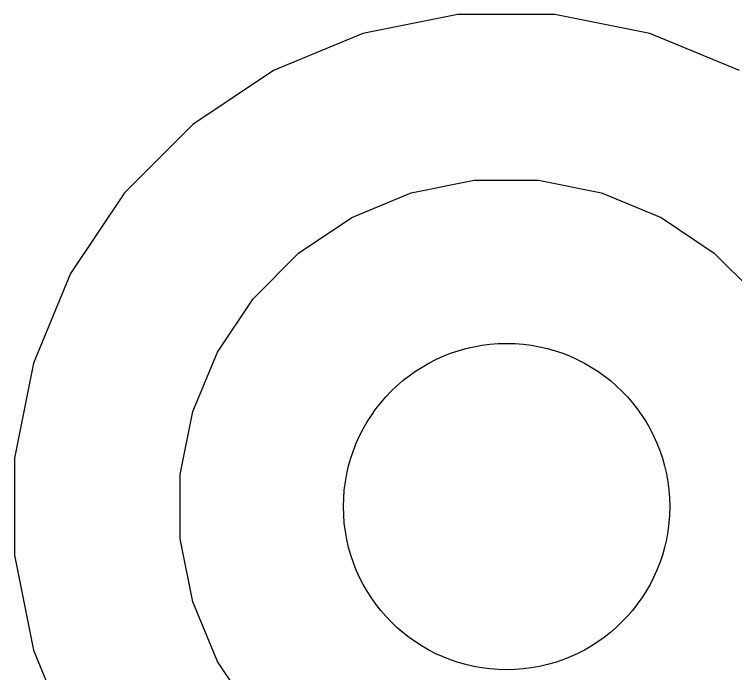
# Model space of a CAD drawing. Extents: x 0.48 to 2.43, y -7.79 to -4.85.
# Drawn here: x 1.27746 to 1.30357, y -5.40761 to -5.38376 of the extents above; entities that cross this region are included whole.
import ezdxf

# ---------------------------------------------------------------- set-up
doc = ezdxf.new("R2010")
doc.units = 0
doc.header["$MEASUREMENT"] = 0
doc.layers.add('BLACK', color=7, linetype='CONTINUOUS')

msp = doc.modelspace()

# ---------------------------------------------------------------- linework, layer by layer
at = {"layer": 'BLACK', "linetype": 'CONTINUOUS'}
for p, q in [((1.29352, -5.38376), (1.29008, -5.38445)), ((1.29703, -5.38376), (1.29352, -5.38376)), ((1.30047, -5.38445), (1.29703, -5.38376)), ((1.29008, -5.38445), (1.28684, -5.38579)), ((1.30371, -5.38579), (1.30047, -5.38445)), ((1.28684, -5.38579), (1.28392, -5.38774)), ((1.28392, -5.38774), (1.28144, -5.39022)), ((1.29183, -5.39022), (1.29411, -5.38976)), ((1.29411, -5.38976), (1.29644, -5.38976)), ((1.29644, -5.38976), (1.29872, -5.39022)), ((1.28144, -5.39022), (1.27949, -5.39314)), ((1.28968, -5.39111), (1.29183, -5.39022)), ((1.29872, -5.39022), (1.30087, -5.39111)), ((1.28775, -5.3924), (1.28968, -5.39111)), ((1.30087, -5.39111), (1.3028, -5.3924)), ((1.2861, -5.39405), (1.28775, -5.3924)), ((1.3028, -5.3924), (1.30445, -5.39405)), ((1.27949, -5.39314), (1.27815, -5.39638)), ((1.28481, -5.39598), (1.2861, -5.39405)), ((1.28392, -5.39813), (1.28481, -5.39598)), ((1.27815, -5.39638), (1.27746, -5.39982)), ((1.28346, -5.40041), (1.28392, -5.39813)), ((1.27746, -5.39982), (1.27746, -5.40333)), ((1.28346, -5.40274), (1.28346, -5.40041)), ((1.28392, -5.40502), (1.28346, -5.40274)), ((1.27746, -5.40333), (1.27815, -5.40677)), ((1.28481, -5.40717), (1.28392, -5.40502)), ((1.27815, -5.40677), (1.27949, -5.41001)), ((1.2861, -5.4091), (1.28481, -5.40717))]:
    msp.add_line(p, q, dxfattribs=at)
at = {"layer": 'BLACK'}
msp.add_circle((1.29528, -5.40157), 0.005906, dxfattribs=at)

doc.saveas('drawing.dxf')
